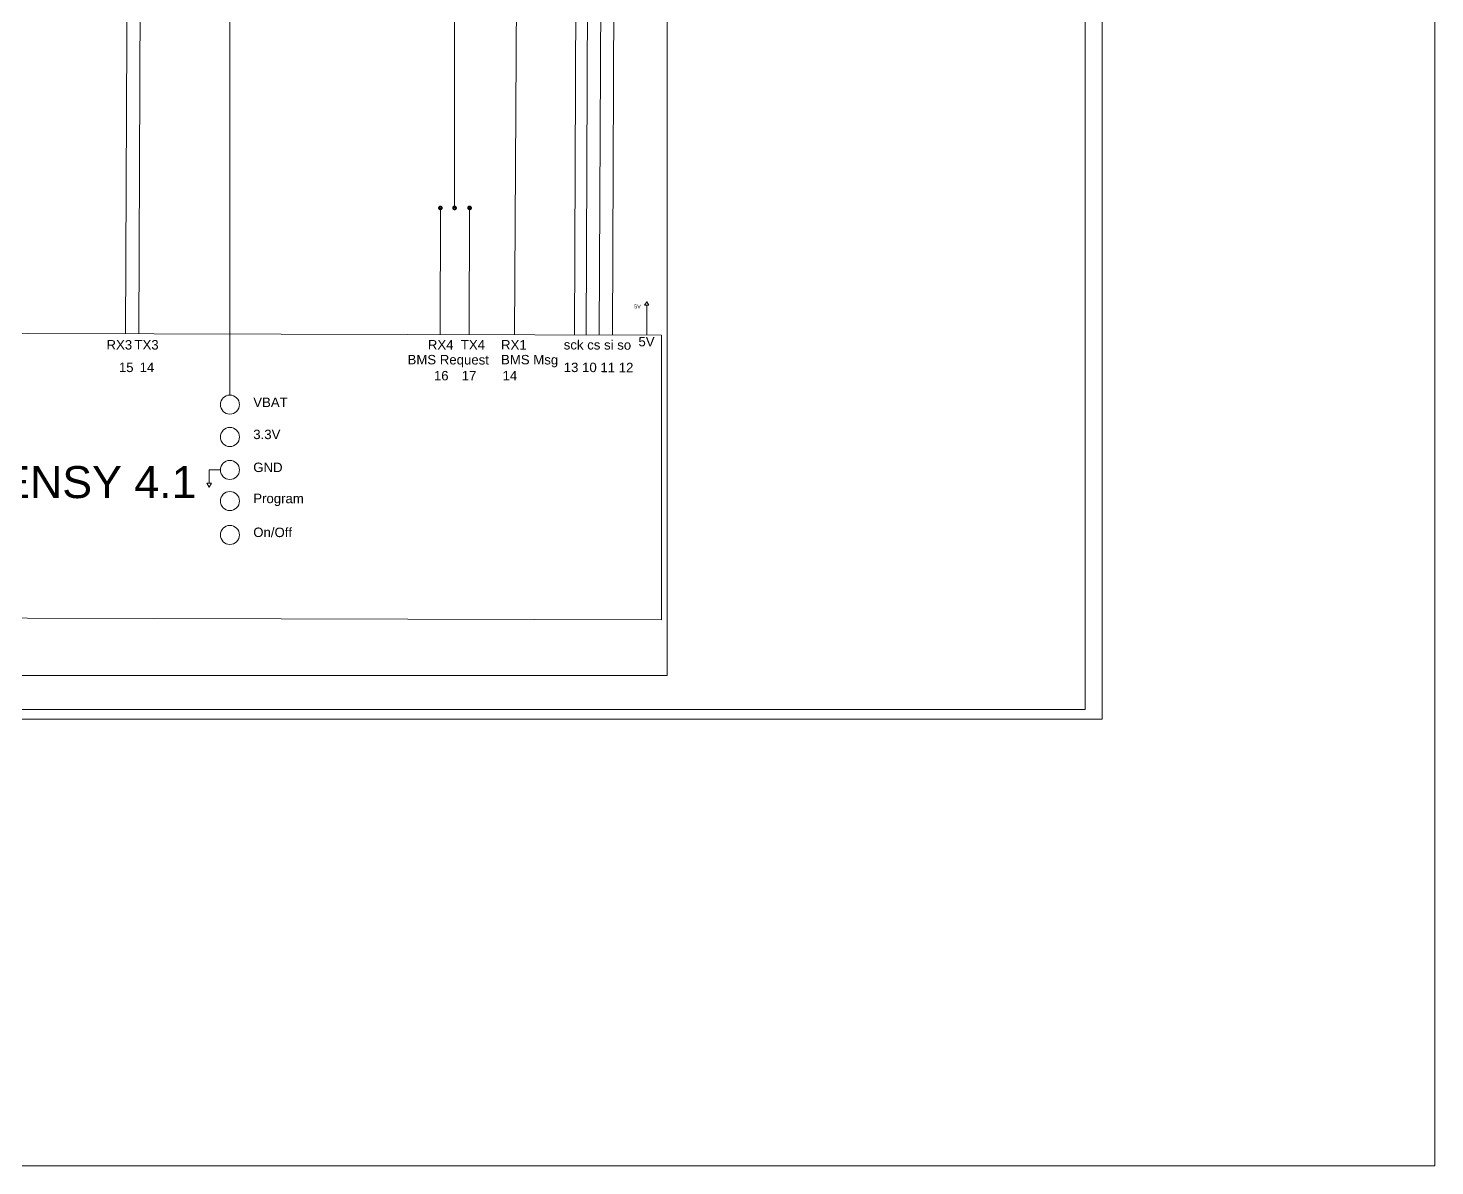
# Model space of a CAD drawing. Header units: inches. Extents: x 4541 to 19811, y -21622 to -6339.
# Drawn here: x 7497 to 8986, y -10092 to -8887 of the extents above; entities that cross this region are included whole.
import ezdxf

# ---------------------------------------------------------------- set-up
doc = ezdxf.new("R2010")
doc.units = ezdxf.units.IN
doc.header["$MEASUREMENT"] = 0
doc.layers.get('0').update_dxf_attribs({"lineweight": 0})
doc.styles.get("Standard").update_dxf_attribs({"font": 'arial.ttf'})

msp = doc.modelspace()

# ---------------------------------------------------------------- linework, layer by layer
for p, q in [((8078.1, -8501.8), (8075.2, -9212.4)), ((8090.6, -8501.8), (8087.6, -9212.4)), ((8104.6, -8501.8), (8101.6, -9212.4)), ((8118.6, -8501.8), (8115.6, -9212.4)), ((7948.3, -8790.7), (7948.3, -9077.7)), ((8014.4, -8799), (8011.6, -9212.2)), ((7933.3, -9077.7), (7932.9, -9212.1)), ((7964.2, -9077.7), (7963.8, -9212.2))]:
    msp.add_line(p, q)
at = {"color": 1, "ltscale": 5}
for p, q in [((8151.8, -9177.3), (8149.3, -9180.6)), ((8149.3, -9180.6), (8154.2, -9180.7)), ((8151.8, -9177.3), (8154.2, -9180.7))]:
    msp.add_line(p, q, dxfattribs=at)
at = {"color": 1}
msp.add_line((8151.8, -9212.3), (8151.8, -9180.7), dxfattribs=at)
at = {"color": 3, "ltscale": 5}
for p, q in [((7688.3, -9373.4), (7685.9, -9369.1)), ((7690.8, -9369.1), (7685.9, -9369.1)), ((7688.3, -9373.4), (7685.9, -9369.1)), ((7690.8, -9369.1), (7685.9, -9369.1)), ((7688.3, -9373.4), (7690.8, -9369.1)), ((7688.3, -9373.4), (7690.8, -9369.1))]:
    msp.add_line(p, q, dxfattribs=at)
at = {"color": 1}
for points in [[(7319.8, -7200.8), (8986.4, -7201.9), (8986.4, -10092.2)], [(4721.7, -9317.2), (4721.7, -9619.2), (8634.1, -9619.2), (8634.1, -7849), (8265.8, -7849), (8265.8, -8056.1), (8394.7, -8056.1), (8394.7, -8084.9), (8417.2, -8084.9)]]:
    msp.add_lwpolyline(points, dxfattribs=at)
at = {"color": 3}
for points in [[(4735.4, -9323.9), (4735.4, -9609), (8616.1, -9609), (8616.1, -7873.3), (8277.4, -7873.3), (8277.4, -8234.7), (8371.3, -8234.7), (8371.3, -8194.9), (8401.3, -8194.9)], [(7700.4, -9355.2), (7688.3, -9355.2), (7688.3, -9369.1)], [(7700.4, -9355.2), (7688.3, -9355.2), (7688.3, -9369.1)]]:
    msp.add_lwpolyline(points, dxfattribs=at)
at = {"color": 5}
msp.add_lwpolyline([(5035.1, -8079), (8173.3, -8079), (8173.3, -9573), (5035.1, -9573)], close=True, dxfattribs=at)
for points in [[(7710.4, -8419.5), (7710.4, -9275.9)], [(7602.9, -8501.8), (7599.9, -9211)], [(7616.9, -8501.8), (7614, -9211)]]:
    msp.add_lwpolyline(points)
at = {"const_width": 1.98}
for points in [[(7931.8, -9077.7, 1), (7934.8, -9077.7, 1)], [(7946.8, -9077.7, 1), (7949.8, -9077.7, 1)], [(7962.7, -9077.7, 1), (7965.7, -9077.7, 1)]]:
    msp.add_lwpolyline(points, format="xyb", close=True, dxfattribs=at)
msp.add_lwpolyline([(6689.8, -9509.9), (8167.5, -9514), (8167.5, -9212.6), (6689.8, -9208.5)], close=True)
at = {"color": 1, "ltscale": 20}
msp.add_lwpolyline([(6161.3, -10092.2), (8986.4, -10092.2)], dxfattribs=at)
for centre in [(7710.4, -9286), (7710.4, -9320.3), (7710.4, -9355.2), (7710.4, -9388.1), (7710.4, -9424)]:
    msp.add_circle(centre, 10.1)

# ---------------------------------------------------------------- texts
at = {"color": 1}
msp.add_text('5V', height=4.13, rotation=359.6073, dxfattribs=at).set_placement((8138.5, -9184.1))
at = {"ltscale": 5}
for s, p in [('RX3', (7579.7, -9227.6)), ('TX3', (7609.3, -9227.6)), ('RX4', (7920, -9227.6)), ('TX4', (7954.9, -9227.6)), ('RX1', (7997.5, -9227.6)), ('sck cs si so', (8063.9, -9227.6)), ('5V', (8143, -9224.3)), ('BMS Request', (7898.5, -9243.3)), ('BMS Msg', (7997.5, -9243.3)), ('15', (7592.8, -9251.5)), ('14', (7614.7, -9251.5)), ('16', (7926.4, -9260.3)), ('17', (7955.9, -9260.3)), ('14', (7999.1, -9260.3)), ('13 10 11 12', (8063.9, -9251.5)), ('VBAT', (7735.1, -9288.5)), ('3.3V', (7735.1, -9322.5)), ('GND', (7735.1, -9357.4)), ('Program', (7735.1, -9390.3)), ('On/Off', (7735.1, -9426.2))]:
    msp.add_text(s, height=10, rotation=359.8034, dxfattribs=at).set_placement(p)
msp.add_text('TEENSY 4.1', height=33.87).set_placement((7406.7, -9385))

doc.saveas('drawing.dxf')
